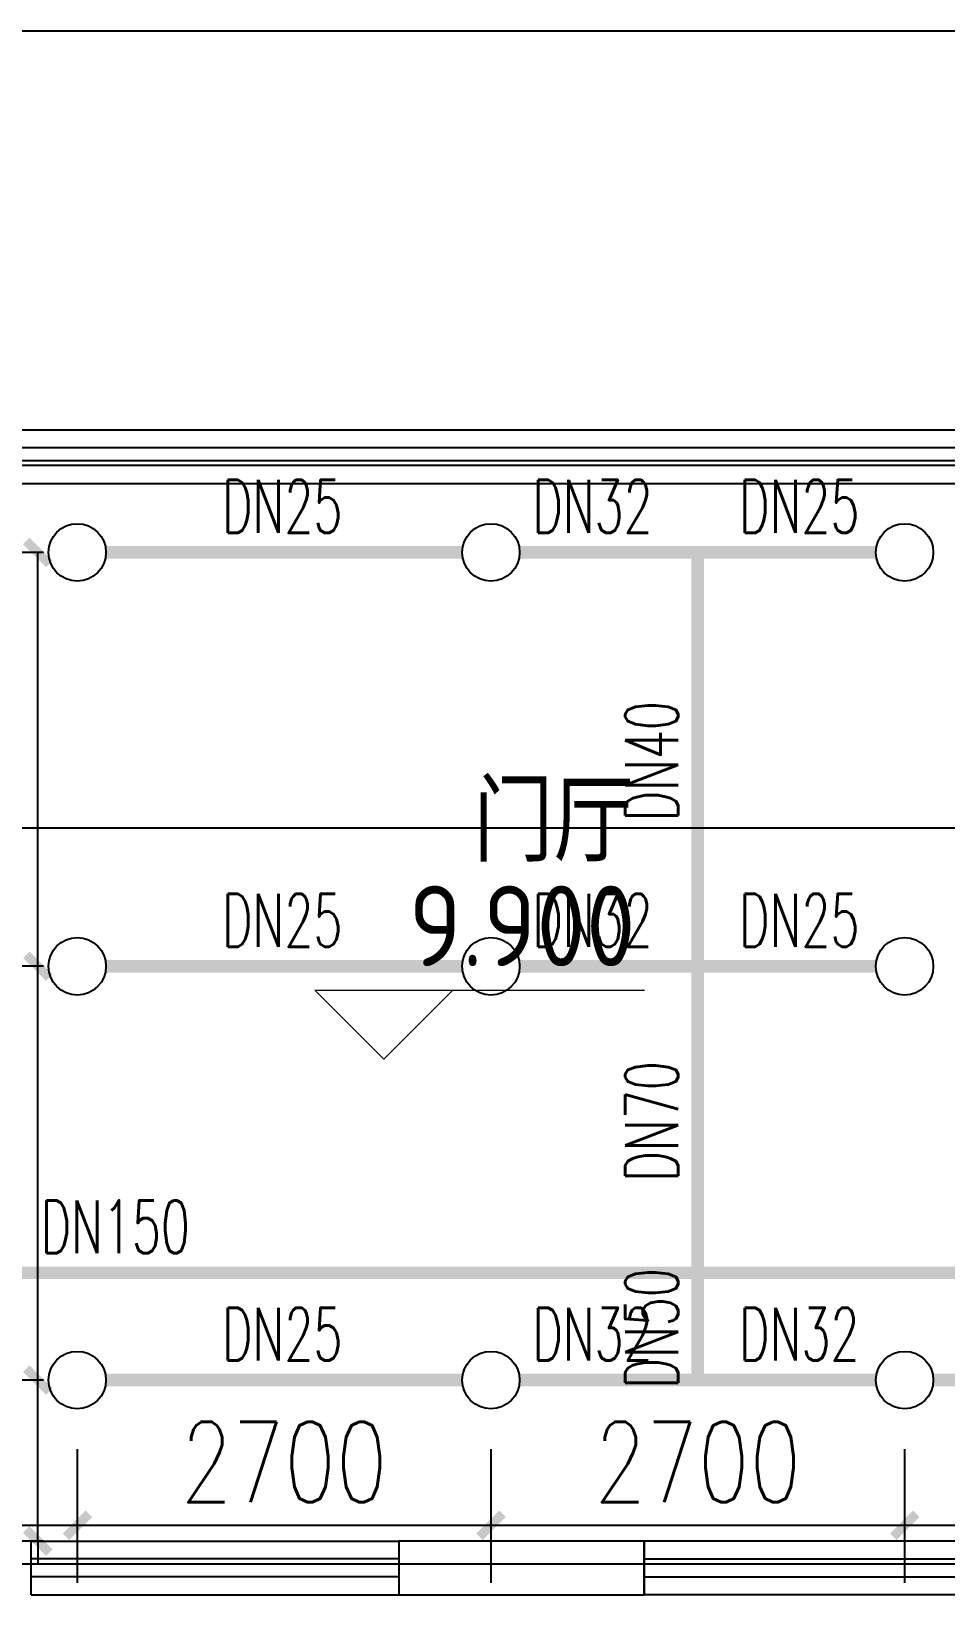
# Model space of a CAD drawing. Extents: x 0 to 2838408, y -923048 to 203859.
# Drawn here: x 2730363 to 2736331, y -620741 to -610541 of the extents above; entities that cross this region are included whole.
import ezdxf

# ---------------------------------------------------------------- set-up
doc = ezdxf.new("R2010")
doc.units = 0
doc.header["$LTSCALE"] = 1000
doc.layers.add('A-ANNO-IDEN-LEVL', color=3, linetype='Continuous', lineweight=0)
doc.layers.add('A-ANNO-TXT', color=7, linetype='Continuous', lineweight=0, plot=False)
for name, color, linetype in [('DIM_喷淋', 3, 'Continuous'), ('DOTE', 8, 'Continuous'), ('EQUIP_喷头', 7, 'Continuous'), ('PIPE-喷淋', 6, 'Continuous'), ('PUB_TEXT', 7, 'Continuous'), ('TEXT_喷淋', 7, 'Continuous'), ('WALL', 9, 'Continuous'), ('WINDOW', 4, 'Continuous'), ('XREF', 8, 'Continuous')]:
    doc.layers.add(name, color=color, linetype=linetype)
doc.styles.add('_TCH_DIM_T3', font='SIMPLEX', dxfattribs={"width": 0.75, "bigfont": 'HZTXT'})
doc.styles.add('_TWT_PIPEDN', font='SIMPLEX', dxfattribs={"width": 0.8, "height": 2.3, "bigfont": 'HZTXT'})
doc.styles.get("Standard").update_dxf_attribs({"font": 'geniso.shx', "bigfont": 'hztxt.shx'})
doc.dimstyles.new('_TWT_ARCH&&150', dxfattribs={"dimtxt": 525, "dimasz": 150, "dimexe": 375, "dimexo": 450, "dimgap": 150, "dimtad": 1, "dimdec": 0, "dimzin": 0, "dimdsep": 46, "dimtxsty": '_TCH_DIM_T3', "dimblk": 'ARCHTICK', "dimcen": 0.09, "dimclrt": 7, "dimazin": 2, "dimtfac": 1, "dimtdec": 0, "dimtix": 1, "dimtmove": 2, "dimatfit": 3, "dimfxl": 1, "dimtolj": 1, "dimtzin": 0, "dimarcsym": 0})

# ---------------------------------------------------------------- blocks, each defined once
blk = doc.blocks.new('$WINLIB2D$00000001')
at = {"color": 0}
for points in [[(-0.5, 0.5), (-0.5, -0.5)], [(-0.5, 0.5), (0.5, 0.5)], [(0.5, -0.5), (0.5, 0.5)], [(0.5, 0.1667), (-0.5, 0.1667)], [(0.5, -0.1667), (-0.5, -0.1667)], [(-0.5, -0.5), (0.5, -0.5)]]:
    blk.add_lwpolyline(points, dxfattribs=at)
blk = doc.blocks.new('4F1')
at = {"layer": 'A-ANNO-IDEN-LEVL'}
for p, q in [((2396618.7, -617247.8), (2396168.7, -616797.8)), ((2396168.7, -616797.8), (2398319.6, -616797.8)), ((2396618.7, -617247.8), (2397068.7, -616797.8))]:
    blk.add_line(p, q, dxfattribs=at)
at = {"layer": 'DOTE'}
for p, q in [((2453916.7, -610541.3), (2343216.7, -610541.3)), ((2453916.7, -610541.3), (2343216.7, -610541.3)), ((2392758.5, -613341.3), (2405723.1, -613341.3)), ((2453916.7, -615741.3), (2343216.7, -615741.3)), ((2453916.7, -620541.3), (2343216.7, -620541.3))]:
    blk.add_line(p, q, dxfattribs=at)
at = {"layer": 'WALL'}
for p, q in [((2398316.7, -620391.3), (2396716.7, -620391.3)), ((2396716.7, -620391.3), (2396716.7, -620741.3)), ((2398316.7, -620741.3), (2398316.7, -620391.3)), ((2396716.7, -620741.3), (2398316.7, -620741.3))]:
    blk.add_line(p, q, dxfattribs=at)
at = {"layer": 'WINDOW', "yscale": -350}
for p, xscale, zscale in [((2397454.2, -613316.3), 6975, 6975), ((2395516.7, -620566.3), 2400, 2400), ((2399516.7, -620566.3), -2400, -2400)]:
    blk.add_blockref('$WINLIB2D$00000001', p, dxfattribs=dict(at, xscale=xscale, zscale=zscale))
at = {"layer": 'A-ANNO-TXT', "color": 7}
blk.add_text('9.900', height=525, dxfattribs=at).set_placement((2396780.6, -616640.3))
at = {"layer": 'PUB_TEXT'}
blk.add_text('门厅', height=525, dxfattribs=at).set_placement((2397200.2, -615958.9))
blk = doc.blocks.new('_ArchTick')
at = {"color": 0, "linetype": 'ByBlock', "const_width": 0.4}
blk.add_lwpolyline([(-0.5, -0.5), (0.5, 0.5)], dxfattribs=at)
blk = doc.blocks.new('*D3221')
at = {"layer": 'Defpoints', "color": 0, "linetype": 'ByBlock', "transparency": 16777216}
for p in [(2730405, -619341), (2730893, -619341), (2730893, -620391)]:
    blk.add_point(p, dxfattribs=at)
at = {"layer": 'DIM_喷淋', "color": 0, "linetype": 'ByBlock', "lineweight": -2, "transparency": 16777216}
for p, q in [((2730405, -619341), (2730405, -619191)), ((2730443, -619341), (2730030, -619341)), ((2730405, -620391), (2730405, -619341)), ((2730443, -620391), (2730030, -620391)), ((2730405, -620391), (2730405, -620541))]:
    blk.add_line(p, q, dxfattribs=at)
at = {"layer": 'DIM_喷淋', "color": 0, "linetype": 'ByBlock', "lineweight": -2, "transparency": 16777216, "xscale": 150, "yscale": 150, "zscale": 150}
for p, rotation in [((2730405, -619341), 270), ((2730405, -620391), 90)]:
    blk.add_blockref('_ArchTick', p, dxfattribs=dict(at, rotation=rotation))
at = {"layer": 'DIM_喷淋', "color": 7, "linetype": 'ByBlock', "transparency": 16777216, "insert": (2729993, -619866), "char_height": 525, "attachment_point": 5, "rotation": 90, "style": '_TCH_DIM_T3'}
blk.add_mtext('\\A1;1050', dxfattribs=at)
blk = doc.blocks.new('*D3222')
at = {"layer": 'Defpoints', "color": 0, "linetype": 'ByBlock', "transparency": 16777216}
for p in [(2730405, -616641), (2730893, -616641), (2730893, -619341)]:
    blk.add_point(p, dxfattribs=at)
at = {"layer": 'DIM_喷淋', "color": 0, "linetype": 'ByBlock', "lineweight": -2, "transparency": 16777216}
for p, q in [((2730443, -616641), (2730030, -616641)), ((2730405, -619341), (2730405, -616641)), ((2730443, -619341), (2730030, -619341))]:
    blk.add_line(p, q, dxfattribs=at)
at = {"layer": 'DIM_喷淋', "color": 0, "linetype": 'ByBlock', "lineweight": -2, "transparency": 16777216, "xscale": 150, "yscale": 150, "zscale": 150}
for p, rotation in [((2730405, -616641), 90), ((2730405, -619341), 270)]:
    blk.add_blockref('_ArchTick', p, dxfattribs=dict(at, rotation=rotation))
at = {"layer": 'DIM_喷淋', "color": 7, "linetype": 'ByBlock', "transparency": 16777216, "insert": (2729993, -617991), "char_height": 525, "attachment_point": 5, "rotation": 90, "style": '_TCH_DIM_T3'}
blk.add_mtext('\\A1;2700', dxfattribs=at)
blk = doc.blocks.new('*D3223')
at = {"layer": 'Defpoints', "color": 0, "linetype": 'ByBlock', "transparency": 16777216}
for p in [(2730405, -613941), (2730893, -613941), (2730893, -616641)]:
    blk.add_point(p, dxfattribs=at)
at = {"layer": 'DIM_喷淋', "color": 0, "linetype": 'ByBlock', "lineweight": -2, "transparency": 16777216}
for p, q in [((2730443, -613941), (2730030, -613941)), ((2730405, -616641), (2730405, -613941)), ((2730443, -616641), (2730030, -616641))]:
    blk.add_line(p, q, dxfattribs=at)
at = {"layer": 'DIM_喷淋', "color": 0, "linetype": 'ByBlock', "lineweight": -2, "transparency": 16777216, "xscale": 150, "yscale": 150, "zscale": 150}
for p, rotation in [((2730405, -613941), 90), ((2730405, -616641), 270)]:
    blk.add_blockref('_ArchTick', p, dxfattribs=dict(at, rotation=rotation))
at = {"layer": 'DIM_喷淋', "color": 7, "linetype": 'ByBlock', "transparency": 16777216, "insert": (2729993, -615291), "char_height": 525, "attachment_point": 5, "rotation": 90, "style": '_TCH_DIM_T3'}
blk.add_mtext('\\A1;2700', dxfattribs=at)
blk = doc.blocks.new('*D3248')
at = {"layer": 'Defpoints', "color": 0, "linetype": 'ByBlock', "transparency": 16777216}
for p in [(2736063, -619341), (2739163, -619341), (2739163, -620288)]:
    blk.add_point(p, dxfattribs=at)
at = {"layer": 'DIM_喷淋', "color": 0, "linetype": 'ByBlock', "lineweight": -2, "transparency": 16777216}
for p, q in [((2736063, -619791), (2736063, -620663)), ((2739163, -619791), (2739163, -620663)), ((2736063, -620288), (2739163, -620288))]:
    blk.add_line(p, q, dxfattribs=at)
at = {"layer": 'DIM_喷淋', "color": 0, "linetype": 'ByBlock', "lineweight": -2, "transparency": 16777216, "xscale": 150, "yscale": 150, "zscale": 150, "rotation": 180}
blk.add_blockref('_ArchTick', (2736063, -620288), dxfattribs=at)
at = {"layer": 'DIM_喷淋', "color": 0, "linetype": 'ByBlock', "lineweight": -2, "transparency": 16777216, "xscale": 150, "yscale": 150, "zscale": 150}
blk.add_blockref('_ArchTick', (2739163, -620288), dxfattribs=at)
at = {"layer": 'DIM_喷淋', "color": 7, "linetype": 'ByBlock', "transparency": 16777216, "insert": (2737613, -619875), "char_height": 525, "attachment_point": 5, "style": '_TCH_DIM_T3'}
blk.add_mtext('\\A1;3100', dxfattribs=at)
blk = doc.blocks.new('*D3249')
at = {"layer": 'Defpoints', "color": 0, "linetype": 'ByBlock', "transparency": 16777216}
for p in [(2733363, -619341), (2736063, -619341), (2736063, -620288)]:
    blk.add_point(p, dxfattribs=at)
at = {"layer": 'DIM_喷淋', "color": 0, "linetype": 'ByBlock', "lineweight": -2, "transparency": 16777216}
for p, q in [((2733363, -619791), (2733363, -620663)), ((2736063, -619791), (2736063, -620663)), ((2733363, -620288), (2736063, -620288))]:
    blk.add_line(p, q, dxfattribs=at)
at = {"layer": 'DIM_喷淋', "color": 0, "linetype": 'ByBlock', "lineweight": -2, "transparency": 16777216, "xscale": 150, "yscale": 150, "zscale": 150, "rotation": 180}
blk.add_blockref('_ArchTick', (2733363, -620288), dxfattribs=at)
at = {"layer": 'DIM_喷淋', "color": 0, "linetype": 'ByBlock', "lineweight": -2, "transparency": 16777216, "xscale": 150, "yscale": 150, "zscale": 150}
blk.add_blockref('_ArchTick', (2736063, -620288), dxfattribs=at)
at = {"layer": 'DIM_喷淋', "color": 7, "linetype": 'ByBlock', "transparency": 16777216, "insert": (2734713, -619875), "char_height": 525, "attachment_point": 5, "style": '_TCH_DIM_T3'}
blk.add_mtext('\\A1;2700', dxfattribs=at)
blk = doc.blocks.new('*D3250')
at = {"layer": 'Defpoints', "color": 0, "linetype": 'ByBlock', "transparency": 16777216}
for p in [(2730663, -619341), (2733363, -619341), (2733363, -620288)]:
    blk.add_point(p, dxfattribs=at)
at = {"layer": 'DIM_喷淋', "color": 0, "linetype": 'ByBlock', "lineweight": -2, "transparency": 16777216}
for p, q in [((2730663, -619791), (2730663, -620663)), ((2733363, -619791), (2733363, -620663)), ((2730663, -620288), (2733363, -620288))]:
    blk.add_line(p, q, dxfattribs=at)
at = {"layer": 'DIM_喷淋', "color": 0, "linetype": 'ByBlock', "lineweight": -2, "transparency": 16777216, "xscale": 150, "yscale": 150, "zscale": 150, "rotation": 180}
blk.add_blockref('_ArchTick', (2730663, -620288), dxfattribs=at)
at = {"layer": 'DIM_喷淋', "color": 0, "linetype": 'ByBlock', "lineweight": -2, "transparency": 16777216, "xscale": 150, "yscale": 150, "zscale": 150}
blk.add_blockref('_ArchTick', (2733363, -620288), dxfattribs=at)
at = {"layer": 'DIM_喷淋', "color": 7, "linetype": 'ByBlock', "transparency": 16777216, "insert": (2732013, -619875), "char_height": 525, "attachment_point": 5, "style": '_TCH_DIM_T3'}
blk.add_mtext('\\A1;2700', dxfattribs=at)
blk = doc.blocks.new('*D3251')
at = {"layer": 'Defpoints', "color": 0, "linetype": 'ByBlock', "transparency": 16777216}
for p in [(2728063, -619341), (2730663, -619341), (2730663, -620288)]:
    blk.add_point(p, dxfattribs=at)
at = {"layer": 'DIM_喷淋', "color": 0, "linetype": 'ByBlock', "lineweight": -2, "transparency": 16777216}
for p, q in [((2728063, -619791), (2728063, -620663)), ((2730663, -619791), (2730663, -620663)), ((2728063, -620288), (2730663, -620288))]:
    blk.add_line(p, q, dxfattribs=at)
at = {"layer": 'DIM_喷淋', "color": 0, "linetype": 'ByBlock', "lineweight": -2, "transparency": 16777216, "xscale": 150, "yscale": 150, "zscale": 150, "rotation": 180}
blk.add_blockref('_ArchTick', (2728063, -620288), dxfattribs=at)
at = {"layer": 'DIM_喷淋', "color": 0, "linetype": 'ByBlock', "lineweight": -2, "transparency": 16777216, "xscale": 150, "yscale": 150, "zscale": 150}
blk.add_blockref('_ArchTick', (2730663, -620288), dxfattribs=at)
at = {"layer": 'DIM_喷淋', "color": 7, "linetype": 'ByBlock', "transparency": 16777216, "insert": (2729363, -619875), "char_height": 525, "attachment_point": 5, "style": '_TCH_DIM_T3'}
blk.add_mtext('\\A1;2600', dxfattribs=at)
blk = doc.blocks.new('$TwtSys$00000125')
blk.add_circle((0, 0, 0), 1)

msp = doc.modelspace()

# ---------------------------------------------------------------- linework, layer by layer
at = {"layer": 'PIPE-喷淋', "linetype": 'ByBlock', "ltscale": 1.5, "const_width": 82.5}
for points in [[(2730850, -613941.3), (2733175, -613941.3)], [(2733550, -613941.3), (2734712.5, -613941.3)], [(2734712.5, -613941.3), (2734712.5, -616641.3)], [(2734712.5, -613941.3), (2735875, -613941.3)], [(2730850, -616641.3), (2733175, -616641.3)], [(2733550, -616641.3), (2734712.5, -616641.3)], [(2734712.5, -616641.3), (2735875, -616641.3)], [(2734712.5, -616641.3), (2734712.5, -618641.3)], [(2729763.4, -618641.3), (2734712.5, -618641.3)], [(2734712.5, -618641.3), (2734712.5, -619341.3)], [(2734712.5, -618641.3), (2739952.5, -618641.3)], [(2730850, -619341.3), (2733175, -619341.3)], [(2733550, -619341.3), (2734712.5, -619341.3)], [(2734712.5, -619341.3), (2735875, -619341.3)], [(2738975, -619341.3), (2736250, -619341.3)]]:
    msp.add_lwpolyline(points, dxfattribs=at)

# ---------------------------------------------------------------- block references
at = {"layer": 'EQUIP_喷头', "linetype": 'ByBlock', "xscale": 187.5, "yscale": 187.5, "zscale": 187.5}
for p in [(2730662.5, -613941.3), (2733362.5, -613941.3), (2736062.5, -613941.3), (2730662.5, -616641.3), (2733362.5, -616641.3), (2736062.5, -616641.3), (2730662.5, -619341.3), (2733362.5, -619341.3), (2736062.5, -619341.3)]:
    msp.add_blockref('$TwtSys$00000125', p, dxfattribs=at)
at = {"layer": 'XREF'}
msp.add_blockref('4F1', (336045.8, 0), dxfattribs=at)

# ---------------------------------------------------------------- texts
at = {"layer": 'TEXT_喷淋', "color": 251, "linetype": 'ByBlock', "style": '_TWT_PIPEDN', "width": 0.64}
for s, p in [('DN25', (2731607.7, -613813.8)), ('DN32', (2733632.7, -613813.8)), ('DN25', (2734982.7, -613813.8)), ('DN25', (2731607.7, -616513.8)), ('DN32', (2733632.7, -616513.8)), ('DN25', (2734982.7, -616513.8)), ('DN25', (2731607.7, -619213.8)), ('DN32', (2733632.7, -619213.8)), ('DN32', (2734982.7, -619213.8))]:
    msp.add_text(s, height=345, dxfattribs=at).set_placement(p)
for s, p in [('DN40', (2734585, -615696.1)), ('DN50', (2734585, -619396.1))]:
    msp.add_text(s, height=345, rotation=90, dxfattribs=at).set_placement(p)
at = {"layer": 'TEXT_喷淋', "linetype": 'ByBlock', "style": '_TWT_PIPEDN', "width": 0.64}
msp.add_text('DN70', height=345, rotation=90, dxfattribs=at).set_placement((2734585, -618046.1))
msp.add_text('DN150', height=345, dxfattribs=at).set_placement((2730423.6, -618513.8))

# ---------------------------------------------------------------- dimensions: what is measured, and where the dimension line sits
at = {"layer": 'DIM_喷淋', "linetype": 'ByBlock'}
for p1, p2, distance, picture, middle in [((2730892.8, -616641.3), (2730892.8, -613941.3), 487.8, '*D3223', (2729992.5, -615291.3)), ((2730892.8, -619341.3), (2730892.8, -616641.3), 487.8, '*D3222', (2729992.5, -617991.3)), ((2730892.8, -620391.3), (2730892.8, -619341.3), 487.8, '*D3221', (2729992.5, -619866.3)), ((2728062.5, -619341.3), (2730662.5, -619341.3), -946.6, '*D3251', (2729362.5, -619875.4)), ((2730662.5, -619341.3), (2733362.5, -619341.3), -946.6, '*D3250', (2732012.5, -619875.4)), ((2733362.5, -619341.3), (2736062.5, -619341.3), -946.6, '*D3249', (2734712.5, -619875.4)), ((2736062.5, -619341.3), (2739162.5, -619341.3), -946.6, '*D3248', (2737612.5, -619875.4))]:
    dim = msp.add_aligned_dim(p1=p1, p2=p2, distance=distance, dimstyle='_TWT_ARCH&&150', dxfattribs=at)
    dim.commit()
    dim.dimension.update_dxf_attribs({"geometry": picture, "text_midpoint": middle})

doc.saveas('drawing.dxf')
